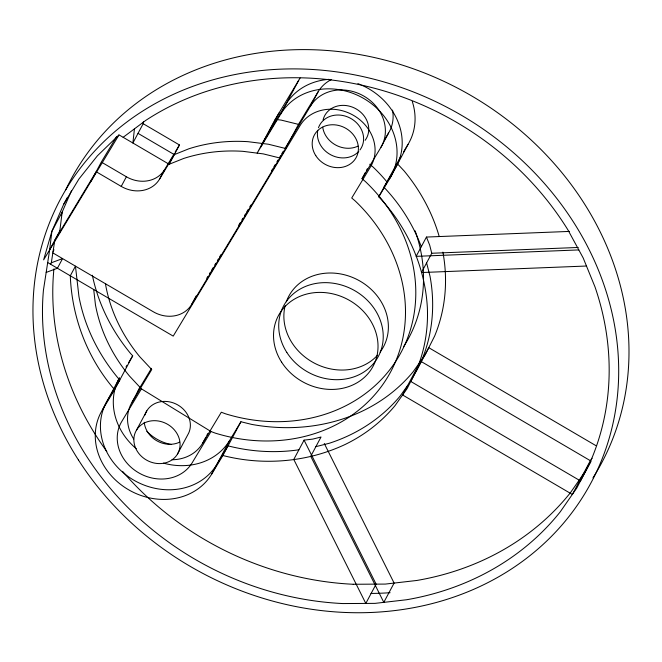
<?xml version="1.0" encoding="UTF-8"?>
<svg xmlns="http://www.w3.org/2000/svg" width="662" height="662" viewBox="0 0 662 662"><rect width="100%" height="100%" fill="white"/><g stroke="black" fill="none" stroke-linecap="round" stroke-linejoin="round"><path stroke-width="0.99" d="M134.452 128.85L132.88 143L143.182 123.711L143.406 121.692M123.157 137.299L145.748 120.401A291.04 254.547 28.1 0 1 567.996 230.028L583.181 257.957L595.014 286.952A291.04 254.547 28.1 0 1 590.198 462.126L576.85 487.944L560.234 511.85A291.04 254.547 28.1 0 1 406.534 599.755L375.04 603.372L342.916 603.562A291.04 254.547 28.1 0 1 43.435 290.196L49.65 249.88L51.876 231.361L63.693 204.293L67.441 197.284M59.514 233.421L62.17 212.072L71.546 190.606M50.386 264.527L51.322 262.773L54.797 240.232L96.164 171.715L121.237 186.403A29.062 25.421 28.1 0 0 159.426 179.319L174.313 154.618L188.794 148.818A160.419 140.303 28.1 0 1 248.018 141.685L268.441 144.242L285.612 148.487L298.488 124.373L318.165 91.72A40.821 35.707 28.1 0 1 331.223 79.622M61.318 215.018L62.17 212.072L51.876 231.361L43.626 259.86L119.019 134.882L169.158 164.267L183.647 158.466A160.419 140.303 28.1 0 1 242.871 151.325L263.294 153.89L280.465 158.135M415.893 371.796L421.768 360.161A183.018 160.072 28.1 0 0 430.019 276.244L426.609 262.897M49.65 249.88L59.952 230.583M53.051 251.56L53.994 249.806M91.017 181.355L101.319 162.066L116.529 136.736M121.237 186.403L126.384 176.762A29.062 25.421 28.1 0 0 164.581 169.671L174.147 153.791M159.426 179.319L164.581 169.671M169.158 164.267L179.46 144.97L143.182 123.711M442.895 252.131A183.018 160.072 28.1 0 1 434.644 336.048L425.211 354.741L413.071 371.854A183.018 160.072 28.1 0 1 251.403 424.334L240.918 421.744L222.887 455.506L211.633 474.182A63.378 55.434 28.1 0 1 128.354 489.632A63.378 55.434 28.1 0 1 102.304 410.101L119.375 378.126M102.304 410.101L114.683 389.562L132.706 355.8L130.588 353.525A183.018 160.072 28.1 0 1 92.374 275.251M298.711 80.317L275.185 119.359L257.154 153.121L280.688 114.079L298.711 80.317A63.378 55.434 28.1 0 1 300.176 78.025M261.01 146.732L279.033 112.97M133.699 439.022A40.821 35.707 28.1 0 1 132.061 402.215L139.79 387.742L151.482 368.329M52.844 252.901L153.294 311.769A29.062 25.421 28.1 0 0 191.492 304.685L196.175 295.914M136.496 430.143L146.799 410.854M284.908 148.545L310.437 106.185L318.165 91.72M177.449 454.14A23.741 20.762 28.1 0 0 156.017 420.734A23.741 20.762 28.1 0 0 137.448 451.55A23.741 20.762 28.1 0 0 177.449 454.14L187.743 434.851A23.741 20.762 28.1 0 0 175.695 403.861A23.741 20.762 28.1 0 0 144.961 414.991M172.021 459.751A40.821 35.707 28.1 0 0 202.481 443.49L205.865 437.16M206.825 435.348L207.794 433.544M202.481 443.49L221.315 412.236L225.469 413.791A160.419 140.303 28.1 0 0 397.986 357.786A160.419 140.303 28.1 0 0 365.399 181.562L362.031 178.707L365.407 172.377M366.376 170.573L367.344 168.76M362.031 178.707L380.857 147.46L388.586 132.996A40.821 35.707 28.1 0 0 392.533 110.107M211.633 474.182L229.664 440.42L240.918 421.744M222.887 455.506C263.137 465.866 306.969 462.283 344.712 444.682A183.018 160.072 28.1 0 0 395.04 405.616L407.18 388.503L416.621 369.81A183.018 160.072 28.1 0 0 427.354 307.532C425.004 266.381 407.122 226.603 378.755 196.829L400.874 156.282M378.755 196.829L390.017 178.152L408.04 144.39A63.378 55.434 28.1 0 0 412.26 101.427M304.073 440.147L293.771 459.436L365.805 603.421L376.107 584.132L304.073 440.147L312.812 439.088L321.029 437.011L310.735 456.3L383.803 602.362L394.105 583.073L324.272 443.482M569.552 231.41L426.444 237.062L416.141 256.351L578.811 249.922M426.444 237.062L429.679 245.13L431.756 253.256L421.454 272.545L586.474 266.025M590.355 460.686L572.332 494.448L402.595 394.966L420.627 361.204L590.355 460.686L592.051 458.245M591.017 461.422L580.483 480.926L410.746 381.444L428.769 347.682L595.841 445.6M63.693 204.293L78.935 179.005L97.388 155.827L118.821 135.065M175.207 152.028L179.46 144.97M126.003 366.93L127.038 365.217M128.585 362.652L132.706 355.8M262.309 143.472L285.835 104.431A63.378 55.434 28.1 0 1 328.931 79.349M132.061 402.215L151.739 369.562L139.748 356.719A160.419 140.303 28.1 0 1 105.754 285.529L105.523 283.493M206.743 278.272L207.81 276.509M209.399 273.861L210.466 272.099M211.526 270.328L213.123 267.68M214.72 265.032L215.787 263.269M217.376 260.621L218.443 258.859M219.503 257.096L221.1 254.448M238.651 225.32L240.248 222.68M241.837 220.032L242.904 218.261M244.501 215.613L245.561 213.851M246.628 212.088L248.217 209.44M249.814 206.792L250.881 205.03M271.619 170.614L272.678 168.843M273.745 167.081L275.342 164.433M276.939 161.785L277.999 160.022M279.596 157.374L280.655 155.611M281.722 153.841L283.319 151.193M191.492 304.685L285.612 148.487M93.698 289.501L95.452 304.826A160.419 140.303 28.1 0 0 129.446 376.008L141.436 388.851L121.758 421.504A40.821 35.707 28.1 0 0 138.54 472.734A40.821 35.707 28.1 0 0 192.179 462.779L211.013 431.533L215.167 433.089A160.419 140.303 28.1 0 0 387.684 377.075A160.419 140.303 28.1 0 0 355.097 200.859L351.729 198.004L370.563 166.75A40.821 35.707 28.1 0 0 353.781 115.527A40.821 35.707 28.1 0 0 300.134 125.482L173.212 336.114L47.697 262.541M384.399 139.939L388.586 132.996M403.439 152.037L408.04 144.39M586.59 469.466L570.536 492.553A291.04 254.547 28.1 0 1 416.828 580.466L385.342 584.083L353.218 584.265M407.751 385.317L400.196 395.967A183.018 160.072 28.1 0 1 329.403 443.226L315.882 446.651M51.322 262.773L62.576 258.602L57.42 268.242L46.175 272.421M298.918 449.788C275.375 453.222 251.063 451.79 228.042 445.857L216.788 464.534A63.378 55.434 28.1 0 1 133.501 479.991A63.378 55.434 28.1 0 1 107.459 400.46L119.839 379.914L117.712 377.638A183.018 160.072 28.1 0 1 78.927 296.427L75.451 266.149L70.296 275.789C71.852 316.386 86.523 356.024 112.557 387.287L114.683 389.562M431.756 253.256L578.216 247.464M275.185 119.359L281.317 120.128L298.488 124.373M138.035 133.36L174.313 154.618M102.18 162.571L126.384 176.762M141.436 388.851L211.013 431.533M369.76 164.242L373.128 167.097A160.419 140.303 28.1 0 1 387.22 182.199M397.448 163.787L404.11 170.92A183.018 160.072 28.1 0 1 439.196 236.475M421.289 246.703C413.08 224.625 400.146 204.235 383.91 187.189L395.164 168.512A63.378 55.434 28.1 0 0 361.733 85.199M318.472 127.741A23.741 20.762 28.1 0 1 350.314 118.175A23.741 20.762 28.1 0 1 359.963 149.968M358.796 151.383A23.741 20.762 28.1 0 1 331.141 154.999A23.741 20.762 28.1 0 1 317.752 130.364M415.132 230.848A160.419 140.303 28.1 0 1 403.547 346.772M280.688 114.079A63.378 55.434 28.1 0 1 363.968 98.621A63.378 55.434 28.1 0 1 390.017 178.152M286.315 301.789A53.68 46.952 28.1 0 1 358.324 280.158A53.68 46.952 28.1 0 1 380.137 352.068M377.514 355.237A53.68 46.952 28.1 0 1 313.929 362.9A53.68 46.952 28.1 0 1 285.132 305.728M310.437 106.185A40.821 35.707 28.1 0 1 364.083 96.23A40.821 35.707 28.1 0 1 380.857 147.46M323.097 119.839A23.741 20.762 28.1 0 1 354.542 108.055A23.741 20.762 28.1 0 1 365.118 140.327M358.018 146.112A23.741 20.762 28.1 0 1 322.725 127.195M229.664 440.42A63.378 55.434 28.1 0 1 163.481 463.127M136.264 448.712A63.378 55.434 28.1 0 1 116.727 383.654M117.066 382.818A63.378 55.434 28.1 0 1 119.425 377.911M179.642 442.142A23.741 20.762 28.1 0 1 144.242 422.282M171.441 444.541A40.821 35.707 28.1 0 1 146.832 431.351M137.017 393.667A40.821 35.707 28.1 0 1 139.79 387.742M357.902 83.635A63.378 55.434 28.1 0 1 360.79 84.794M65.77 189.754A300.821 263.104 28.1 0 1 462.986 91.025A300.821 263.104 28.1 0 1 592.962 477.856M390.075 592.705A300.821 263.104 28.1 0 1 370.952 593.442M353.169 584.265A291.04 254.547 28.1 0 1 122.561 471.361M106.814 451.484A291.04 254.547 28.1 0 1 53.928 268.88M286.828 352.441A53.68 46.952 28.1 0 0 377.274 358.308A53.68 46.952 28.1 0 0 328.815 282.765A53.68 46.952 28.1 0 0 286.828 352.441M315.774 155.62A23.741 20.762 28.1 0 0 355.775 158.21A23.741 20.762 28.1 0 0 334.343 124.804A23.741 20.762 28.1 0 0 315.774 155.62M281.631 362.18A53.68 46.952 28.1 0 0 372.069 368.047A53.68 46.952 28.1 0 0 323.61 292.513A53.68 46.952 28.1 0 0 281.631 362.18M78.455 460.007A300.821 263.104 28.1 0 0 585.291 492.892A300.821 263.104 28.1 0 0 313.722 69.56A300.821 263.104 28.1 0 0 78.455 460.007"/></g></svg>
